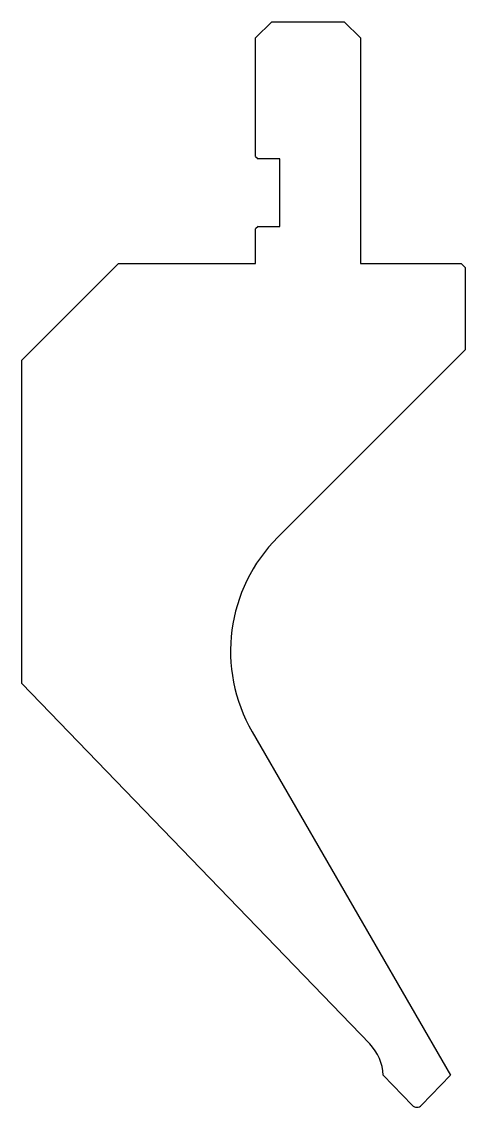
# Model space of a CAD drawing. Header units: metres. Extents: x -46 to 9, y -57 to 78.
import ezdxf

# ---------------------------------------------------------------- set-up
doc = ezdxf.new("R2010")
doc.units = ezdxf.units.M

msp = doc.modelspace()

# ---------------------------------------------------------------- linework, layer by layer
for p, q in [((-14.898, 78.086), (-16.898, 76.086)), ((-14.898, 78.086), (-5.898, 78.086)), ((-3.898, 76.086), (-5.898, 78.086)), ((-16.898, 61.385983), (-16.898, 76.086)), ((-3.898, 76.086), (-3.898, 48.086)), ((-16.898, 61.385983), (-16.598, 61.085983)), ((-13.897997, 61.085983), (-16.598, 61.085983)), ((-13.897997, 52.685983), (-13.897997, 61.085983)), ((-16.598, 52.685983), (-16.898, 52.385983)), ((-16.598, 52.685983), (-13.897997, 52.685983)), ((-16.898, 48.086), (-16.898, 52.385983)), ((-33.898, 48.086), (-45.898, 36.086)), ((-33.898, 48.086), (-16.898, 48.086)), ((-3.898, 48.086), (8.602, 48.086)), ((9.102, 47.586), (8.602, 48.086)), ((9.102, 47.586), (9.102, 37.386271)), ((9.102, 37.386271), (-14.142136, 14.142136)), ((-45.898, -4.014805), (-45.898, 36.086)), ((-2.745961, -48.70005), (-45.898, -4.014805)), ((-17.320508, -10), (7.272726, -52.596732)), ((2.526528, -56.319727), (-1.068106, -52.597374)), ((7.272726, -52.596732), (3.677472, -56.319727))]:
    msp.add_line(p, q)
for centre, radius, start, end in [((0, 0), 20, 135, 210), ((-7.062, -52.868), 6, 2.585168, 44), ((3.102, -55.764), 0.8, 224, 316)]:
    msp.add_arc(centre, radius, start, end)

doc.saveas('drawing.dxf')
